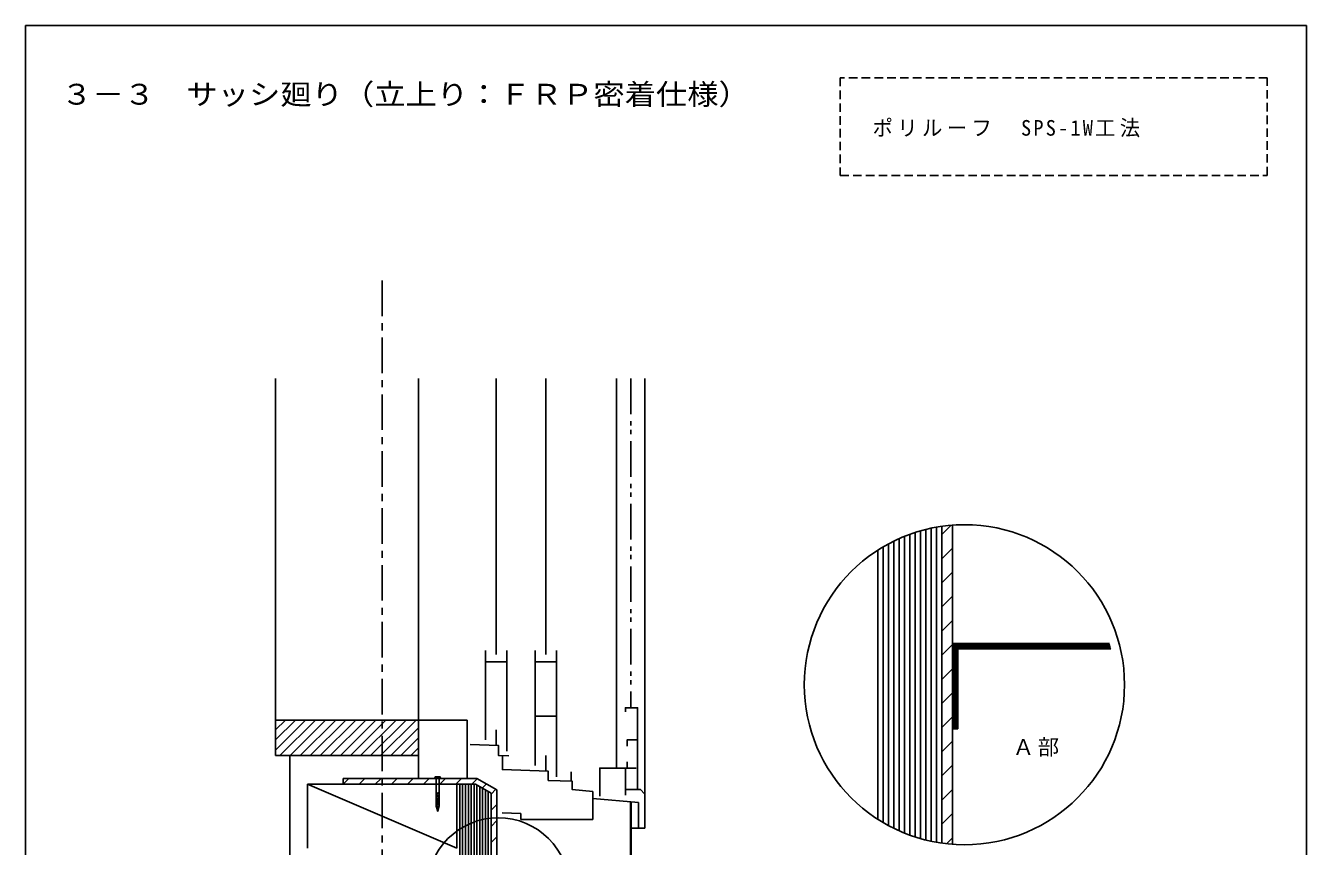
# Model space of a CAD drawing. Units: millimetres, scale not verified. Extents: x -455 to 445, y -650 to 635.
# Drawn here: x -455 to 445, y 58 to 635 of the extents above; entities that cross this region are included whole.
import ezdxf
from ezdxf.enums import TextEntityAlignment as Align

# ---------------------------------------------------------------- set-up
doc = ezdxf.new("R2010")
doc.units = ezdxf.units.MM
doc.header["$LTSCALE"] = 5
for name, pattern in [('CHAIN1', [8, 5, -1, 1, -1]), ('DASHED1', [1.8, 1.2, -0.6]), ('DOUBLE_CHAIN1', [8.8, 5, -1, 0.6, -0.6, 0.6, -1])]:
    doc.linetypes.add(name, pattern=pattern)
for name, color, linetype in [('0-0_境界寸法', 7, 'Continuous'), ('A-0', 4, 'Continuous'), ('A-9', 4, 'Continuous'), ('F-0', 2, 'Continuous')]:
    doc.layers.add(name, color=color, linetype=linetype)
doc.styles.add('ＭＳ ゴシック', font='')
doc.styles.get('ＭＳ ゴシック').set_extended_font_data('MS Gothic')

msp = doc.modelspace()

# ---------------------------------------------------------------- linework, layer by layer
at = {"layer": 'A-0', "linetype": 'CHAIN1'}
msp.add_line((-204.184, 455.904), (-204.184, -325.771), dxfattribs=at)
at = {"layer": 'A-0'}
for p, q in [((-279.184, 386.998), (-279.184, 146.965)), ((-178.685, 386.998), (-178.685, 146.966)), ((-39.477, 386.998), (-39.477, 113.14)), ((-19.685, 386.998), (-19.685, 70.965)), ((173.984, 279.959), (173.984, 63.631)), ((177.734, 280.961), (177.734, 62.628)), ((181.484, 281.827), (181.484, 61.762)), ((185.234, 282.56), (185.234, 61.03)), ((195.505, 283.9), (188.984, 277.379)), ((188.984, 282.947), (188.984, 60.428)), ((151.484, 270.796), (151.484, 72.793)), ((155.234, 272.73), (155.234, 70.859)), ((158.984, 274.491), (158.984, 69.098)), ((162.734, 276.087), (162.734, 67.502)), ((170.233, 278.815), (170.233, 64.774)), ((147.734, 268.678), (147.734, 74.911)), ((196.484, 267.909), (188.984, 260.409)), ((196.484, 250.938), (188.984, 243.438)), ((196.484, 233.968), (188.984, 226.467)), ((196.484, 216.997), (188.984, 209.497)), ((196.484, 200.026), (188.984, 192.527)), ((196.484, 183.056), (188.984, 175.556)), ((196.484, 166.085), (188.984, 158.585)), ((-258.113, 146.965), (-279.184, 125.894)), ((-265.184, 146.965), (-279.184, 132.965)), ((-272.254, 146.965), (-279.184, 140.036)), ((-251.041, 146.965), (-276.041, 121.965)), ((-243.97, 146.965), (-268.97, 121.965)), ((-236.899, 146.965), (-261.899, 121.965)), ((-229.828, 146.965), (-254.828, 121.965)), ((-222.757, 146.965), (-247.757, 121.965)), ((-215.686, 146.965), (-240.686, 121.965)), ((-208.615, 146.965), (-233.615, 121.965)), ((-201.544, 146.965), (-226.544, 121.965)), ((-194.473, 146.965), (-219.473, 121.965)), ((-187.402, 146.965), (-212.402, 121.965)), ((-180.331, 146.965), (-205.331, 121.965)), ((196.484, 149.115), (188.984, 141.615)), ((-178.682, 141.543), (-198.259, 121.965)), ((-178.682, 134.472), (-191.188, 121.965)), ((-178.682, 127.401), (-184.118, 121.965)), ((196.484, 132.144), (188.984, 124.644)), ((196.484, 115.174), (188.984, 107.674)), ((-256.684, 101.965), (-151.684, 56.966)), ((-246.684, 101.965), (-138.703, 101.965)), ((-231.684, 101.965), (-227.684, 105.965)), ((-220.37, 101.965), (-216.37, 105.965)), ((-209.057, 101.965), (-205.057, 105.965)), ((-197.743, 101.965), (-193.743, 105.965)), ((-186.429, 101.965), (-182.429, 105.965)), ((-175.116, 101.965), (-171.115, 105.965)), ((-167.233, 107.14), (-167.233, 106.99)), ((-167.233, 107.14), (-163.133, 107.14)), ((-166.208, 105.965), (-167.233, 106.99)), ((-166.208, 105.965), (-166.208, 86.466)), ((-164.158, 105.965), (-163.133, 106.99)), ((-164.158, 105.965), (-164.158, 86.466)), ((-163.802, 101.965), (-159.802, 105.965)), ((-152.488, 101.965), (-148.488, 105.965)), ((-149.684, 101.965), (-149.684, -222.034)), ((-147.684, 101.965), (-147.684, -222.034)), ((-145.684, 101.965), (-145.684, -222.034)), ((-143.684, 101.965), (-143.684, -222.034)), ((-141.684, 101.965), (-141.684, -222.034)), ((-141.174, 101.965), (-137.341, 105.798)), ((-138.703, 101.965), (-127.684, 95.604)), ((-137.684, 101.377), (-137.684, -222.034)), ((-135.684, 100.223), (-135.684, -222.034)), ((-131.156, 101.873), (-133.86, 99.17)), ((-133.684, 99.068), (-133.684, -222.034)), ((-164.158, 95.965), (-166.208, 95.557)), ((-164.158, 94.996), (-166.208, 94.587)), ((-164.158, 94.026), (-166.208, 93.618)), ((-164.158, 93.057), (-166.208, 92.648)), ((-164.158, 92.087), (-166.208, 91.679)), ((-164.158, 91.118), (-166.208, 90.709)), ((-164.158, 90.149), (-166.208, 89.74)), ((-131.684, 97.913), (-131.684, -222.034)), ((-129.684, 96.759), (-129.684, -222.034)), ((-127.684, 94.852), (-124.279, 98.257)), ((-127.684, 95.604), (-127.684, -146.353)), ((196.484, 98.203), (188.984, 90.703)), ((-164.158, 89.179), (-166.208, 88.77)), ((-164.158, 88.21), (-166.208, 87.801)), ((-164.158, 87.24), (-166.208, 86.831)), ((-165.183, 82.64), (-166.208, 86.466)), ((-164.213, 86.26), (-166.054, 85.893)), ((-164.488, 85.236), (-165.808, 84.973)), ((-164.762, 84.212), (-165.561, 84.052)), ((-165.183, 82.64), (-164.158, 86.466)), ((-127.684, 83.538), (-123.684, 87.538)), ((196.484, 81.232), (188.984, 73.733)), ((-127.684, 72.224), (-123.684, 76.225)), ((-127.684, 72.224), (-123.684, 76.225)), ((-127.684, 60.911), (-123.684, 64.911)), ((-127.684, 60.911), (-123.684, 64.911)), ((196.484, 64.262), (192.233, 60.012)), ((196.484, 60.019), (196.108, 59.643))]:
    msp.add_line(p, q, dxfattribs=at)
at = {"layer": 'A-0', "color": 7}
for p, q in [((-124.179, 192.965), (-124.178, 386.998)), ((-89.181, 192.965), (-89.181, 386.998)), ((-131.681, 195.965), (-131.683, 132.966)), ((-116.683, 195.965), (-116.685, 124.964)), ((-96.683, 195.965), (-96.685, 114.964)), ((-81.682, 195.965), (-81.684, 106.964)), ((-116.683, 187.966), (-131.681, 187.966)), ((-81.682, 187.966), (-96.683, 187.966)), ((-279.184, 146.965), (-279.184, 121.965)), ((-178.685, 146.965), (-279.184, 146.965)), ((-144.48, 146.965), (-193.684, 146.965)), ((-176.184, 146.966), (-178.685, 146.966)), ((-178.682, 106.166), (-178.682, 146.965)), ((-144.48, 146.965), (-144.48, 106.166)), ((-81.684, 149.766), (-96.685, 149.766)), ((-124.184, 139.966), (-124.184, 129.024)), ((-178.685, 121.965), (-279.184, 121.965)), ((-269.184, 121.965), (-269.184, -210.035)), ((-89.183, 121.964), (-89.183, 111.024)), ((-31.984, 117.64), (-31.984, 113.177)), ((-71.381, 110.465), (-71.381, 103.988)), ((-71.381, 110.465), (-71.381, 103.988)), ((-33.285, 94.141), (-33.285, 113.14)), ((-56.185, 96.768), (-56.185, 76.965)), ((-56.185, 96.768), (-56.185, 76.965)), ((-33.285, 98.141), (-22.784, 98.141)), ((-22.784, 98.141), (-19.785, 95.141)), ((-106.685, 81.214), (-119.984, 81.677)), ((-106.685, 76.965), (-106.685, 81.214)), ((-56.185, 76.965), (-106.685, 76.965)), ((-56.185, 76.965), (-106.685, 76.965)), ((-29.184, 70.965), (-19.685, 70.965))]:
    msp.add_line(p, q, dxfattribs=at)
at = {"layer": 'A-0', "color": 7, "linetype": 'DOUBLE_CHAIN1'}
msp.add_line((-29.581, 386.998), (-29.581, 155.641), dxfattribs=at)
at = {"layer": 'A-0', "color": 3}
for p, q in [((188.984, 282.947), (188.984, 60.428)), ((166.484, 277.527), (166.484, 66.063)), ((143.984, 266.365), (143.984, 77.224)), ((196.484, 193.638), (203.687, 200.842)), ((196.484, 194.699), (202.626, 200.842)), ((196.484, 195.759), (201.566, 200.842)), ((196.484, 196.82), (200.505, 200.842)), ((196.484, 197.881), (199.444, 200.842)), ((196.484, 198.941), (198.384, 200.842)), ((196.484, 200.002), (197.323, 200.842)), ((306.895, 200.842), (196.484, 200.842)), ((200.998, 197.092), (204.748, 200.842)), ((202.058, 197.092), (205.808, 200.842)), ((203.119, 197.092), (206.869, 200.842)), ((204.18, 197.092), (207.93, 200.842)), ((205.24, 197.092), (208.99, 200.842)), ((206.301, 197.092), (210.051, 200.842)), ((207.362, 197.092), (211.112, 200.842)), ((208.422, 197.092), (212.172, 200.842)), ((209.483, 197.092), (213.233, 200.842)), ((210.544, 197.092), (214.294, 200.842)), ((211.604, 197.092), (215.354, 200.842)), ((212.665, 197.092), (216.415, 200.842)), ((213.726, 197.092), (217.476, 200.842)), ((214.786, 197.092), (218.536, 200.842)), ((215.847, 197.092), (219.597, 200.842)), ((216.908, 197.092), (220.658, 200.842)), ((217.968, 197.092), (221.718, 200.842)), ((219.029, 197.092), (222.779, 200.842)), ((220.089, 197.092), (223.84, 200.842)), ((221.15, 197.092), (224.9, 200.842)), ((222.211, 197.092), (225.961, 200.842)), ((223.271, 197.092), (227.022, 200.842)), ((224.332, 197.092), (228.082, 200.842)), ((225.393, 197.092), (229.143, 200.842)), ((226.453, 197.092), (230.204, 200.842)), ((227.514, 197.092), (231.264, 200.842)), ((228.575, 197.092), (232.325, 200.842)), ((229.635, 197.092), (233.385, 200.842)), ((230.696, 197.092), (234.446, 200.842)), ((231.757, 197.092), (235.507, 200.842)), ((232.817, 197.092), (236.567, 200.842)), ((233.878, 197.092), (237.628, 200.842)), ((234.939, 197.092), (238.689, 200.842)), ((235.999, 197.092), (239.749, 200.842)), ((237.06, 197.092), (240.81, 200.842)), ((238.121, 197.092), (241.871, 200.842)), ((239.181, 197.092), (242.931, 200.842)), ((240.242, 197.092), (243.992, 200.842)), ((241.303, 197.092), (245.053, 200.842)), ((242.363, 197.092), (246.113, 200.842)), ((243.424, 197.092), (247.174, 200.842)), ((244.485, 197.092), (248.235, 200.842)), ((245.545, 197.092), (249.295, 200.842)), ((246.606, 197.092), (250.356, 200.842)), ((247.667, 197.092), (251.417, 200.842)), ((248.727, 197.092), (252.477, 200.842)), ((249.788, 197.092), (253.538, 200.842)), ((250.849, 197.092), (254.599, 200.842)), ((251.909, 197.092), (255.659, 200.842)), ((252.97, 197.092), (256.72, 200.842)), ((254.031, 197.092), (257.781, 200.842)), ((255.091, 197.092), (258.841, 200.842)), ((256.152, 197.092), (259.902, 200.842)), ((257.213, 197.092), (260.963, 200.842)), ((258.273, 197.092), (262.023, 200.842)), ((259.334, 197.092), (263.084, 200.842)), ((260.395, 197.092), (264.145, 200.842)), ((261.455, 197.092), (265.205, 200.842)), ((262.516, 197.092), (266.266, 200.842)), ((263.577, 197.092), (267.327, 200.842)), ((264.637, 197.092), (268.387, 200.842)), ((265.698, 197.092), (269.448, 200.842)), ((266.759, 197.092), (270.509, 200.842)), ((267.819, 197.092), (271.569, 200.842)), ((268.88, 197.092), (272.63, 200.842)), ((269.941, 197.092), (273.691, 200.842)), ((271.001, 197.092), (274.751, 200.842)), ((272.062, 197.092), (275.812, 200.842)), ((273.123, 197.092), (276.873, 200.842)), ((274.183, 197.092), (277.933, 200.842)), ((275.244, 197.092), (278.994, 200.842)), ((276.305, 197.092), (280.055, 200.842)), ((277.365, 197.092), (281.115, 200.842)), ((278.426, 197.092), (282.176, 200.842)), ((279.487, 197.092), (283.237, 200.842)), ((280.547, 197.092), (284.297, 200.842)), ((281.608, 197.092), (285.358, 200.842)), ((282.668, 197.092), (286.419, 200.842)), ((283.729, 197.092), (287.479, 200.842)), ((284.79, 197.092), (288.54, 200.842)), ((285.85, 197.092), (289.601, 200.842)), ((286.911, 197.092), (290.661, 200.842)), ((287.972, 197.092), (291.722, 200.842)), ((289.032, 197.092), (292.783, 200.842)), ((290.093, 197.092), (293.843, 200.842)), ((291.154, 197.092), (294.904, 200.842)), ((292.214, 197.092), (295.965, 200.842)), ((293.275, 197.092), (297.025, 200.842)), ((294.336, 197.092), (298.086, 200.842)), ((295.396, 197.092), (299.146, 200.842)), ((296.457, 197.092), (300.207, 200.842)), ((297.518, 197.092), (301.268, 200.842)), ((298.578, 197.092), (302.328, 200.842)), ((299.639, 197.092), (303.389, 200.842)), ((300.7, 197.092), (304.45, 200.842)), ((301.76, 197.092), (305.51, 200.842)), ((302.821, 197.092), (306.571, 200.842)), ((303.882, 197.092), (307.049, 200.259)), ((304.942, 197.092), (307.266, 199.415)), ((306.003, 197.092), (307.477, 198.566)), ((196.484, 192.577), (200.233, 196.327)), ((196.484, 191.517), (200.233, 195.267)), ((196.484, 190.456), (200.233, 194.206)), ((196.484, 189.395), (200.233, 193.145)), ((196.484, 188.335), (200.233, 192.085)), ((196.484, 187.274), (200.233, 191.024)), ((196.484, 186.213), (200.233, 189.963)), ((200.233, 197.092), (200.233, 140.842)), ((307.828, 197.092), (200.233, 197.092)), ((307.064, 197.092), (307.683, 197.711)), ((196.484, 185.153), (200.233, 188.903)), ((196.484, 184.092), (200.233, 187.842)), ((196.484, 183.031), (200.233, 186.782)), ((196.484, 181.971), (200.233, 185.721)), ((196.484, 180.91), (200.233, 184.66)), ((196.484, 179.849), (200.233, 183.6)), ((196.484, 178.789), (200.233, 182.539)), ((196.484, 177.728), (200.233, 181.478)), ((196.484, 176.667), (200.233, 180.418)), ((196.484, 175.607), (200.233, 179.357)), ((196.484, 174.546), (200.233, 178.296)), ((196.484, 173.486), (200.233, 177.236)), ((196.484, 172.425), (200.233, 176.175)), ((196.484, 171.364), (200.233, 175.114)), ((196.484, 170.304), (200.233, 174.054)), ((196.484, 169.243), (200.233, 172.993)), ((196.484, 168.182), (200.233, 171.932)), ((196.484, 167.122), (200.233, 170.872)), ((196.484, 166.061), (200.233, 169.811)), ((196.484, 165), (200.233, 168.75)), ((196.484, 163.94), (200.233, 167.69)), ((196.484, 162.879), (200.233, 166.629)), ((196.484, 161.818), (200.233, 165.568)), ((196.484, 160.758), (200.233, 164.508)), ((196.484, 159.697), (200.233, 163.447)), ((196.484, 158.637), (200.233, 162.386)), ((196.484, 157.576), (200.233, 161.326)), ((196.484, 156.515), (200.233, 160.265)), ((196.484, 155.455), (200.233, 159.204)), ((196.484, 154.394), (200.233, 158.144)), ((196.484, 153.333), (200.233, 157.083)), ((196.484, 152.273), (200.233, 156.022)), ((196.484, 151.212), (200.233, 154.962)), ((196.484, 150.151), (200.233, 153.901)), ((196.484, 149.091), (200.233, 152.84)), ((196.484, 148.03), (200.233, 151.78)), ((196.484, 146.969), (200.233, 150.719)), ((196.484, 145.909), (200.233, 149.658)), ((196.484, 144.848), (200.233, 148.598)), ((196.484, 143.787), (200.233, 147.537)), ((196.484, 142.726), (200.233, 146.476)), ((196.484, 141.666), (200.233, 145.416)), ((196.72, 140.842), (200.233, 144.355)), ((196.484, 140.842), (200.233, 140.842)), ((197.781, 140.842), (200.233, 143.294)), ((198.842, 140.842), (200.233, 142.234)), ((199.902, 140.842), (200.233, 141.173)), ((-256.684, 101.965), (-256.684, 56.966)), ((-138.703, 101.965), (-256.684, 101.965)), ((-151.684, 56.966), (-151.684, 101.965)), ((-139.684, 101.965), (-139.684, -222.034)), ((-138.703, 101.965), (-127.684, 95.604)), ((-127.684, 95.604), (-127.684, -222.034)), ((-29.784, 89.407), (-29.784, 49.565)), ((-29.184, 89.407), (-29.184, 48.965))]:
    msp.add_line(p, q, dxfattribs=at)
at = {"layer": 'A-0', "color": 2}
for p, q in [((188.984, 282.947), (188.984, 60.428)), ((196.484, 283.978), (196.484, 59.611)), ((-231.684, 105.965), (-231.684, 101.965)), ((-123.684, 97.913), (-123.684, -99.8))]:
    msp.add_line(p, q, dxfattribs=at)
at = {"layer": 'A-0', "color": 7}
for points in [[(-33.285, 152.841), (-33.285, 155.641), (-24.784, 155.641), (-24.784, 98.141)], [(-115.182, 121.709), (-122.48, 121.964), (-122.48, 128.964), (-142.454, 129.662)], [(-31.984, 128.639), (-31.984, 133.14), (-24.784, 133.14)], [(-56.185, 96.768), (-70.682, 98.037), (-70.682, 103.965), (-87.482, 104.55), (-87.482, 110.964), (-119.683, 112.09), (-119.683, 121.866)], [(-56.185, 96.768), (-70.682, 98.037), (-70.682, 103.965), (-87.482, 104.55), (-87.482, 110.964)], [(-25.785, 113.14), (-51.382, 113.14), (-51.382, 93.442)], [(-24.182, 70.965), (-24.182, 88.97), (-56.185, 91.768)]]:
    msp.add_lwpolyline(points, dxfattribs=at)
at = {"layer": 'A-0', "color": 2}
msp.add_lwpolyline([(-231.684, 105.965), (-137.631, 105.965), (-123.684, 97.913)], dxfattribs=at)
at = {"layer": 'A-0'}
msp.add_lwpolyline([(-163.133, 107.14), (-163.133, 106.99), (-167.233, 106.99)], dxfattribs=at)
at = {"layer": 'A-0', "color": 7}
for centre, radius in [((204.916, 171.795), 112.5), ((-122.622, 28.258), 50)]:
    msp.add_circle(centre, radius, dxfattribs=at)
at = {"layer": 'A-9', "color": 7, "linetype": 'DASHED1'}
for p, q in [((417.7, 598.502), (117.7, 598.502)), ((117.7, 598.502), (117.7, 529.864)), ((417.7, 529.864), (417.7, 598.502)), ((117.7, 529.864), (417.7, 529.864))]:
    msp.add_line(p, q, dxfattribs=at)
at = {"layer": 'F-0'}
msp.add_lwpolyline([(-454.787, -649.821), (-454.787, 635.178), (445.213, 635.178), (445.213, -649.821)], close=True, dxfattribs=at)

# ---------------------------------------------------------------- texts
at = {"layer": '0-0_境界寸法', "style": 'ＭＳ ゴシック', "width": 1.1}
msp.add_text('３－３\u3000サッシ廻り（立上り：ＦＲＰ密着仕様）', height=14.66, dxfattribs=at).set_placement((-429.787, 575.179), align=Align.BOTTOM_LEFT)
at = {"layer": 'A-0', "color": 7, "insert": (238.872, 121.275), "char_height": 11, "attachment_point": 7, "style": 'ＭＳ ゴシック'}
msp.add_mtext('\\T1.17;Ａ部', dxfattribs=at)
at = {"layer": 'A-9', "color": 7, "insert": (140.371, 556.543), "char_height": 11, "attachment_point": 7, "style": 'ＭＳ ゴシック'}
msp.add_mtext('\\T1.22;\\W0.95;ポリルーフ\u3000SPS-1W工法', dxfattribs=at)

doc.saveas('drawing.dxf')
